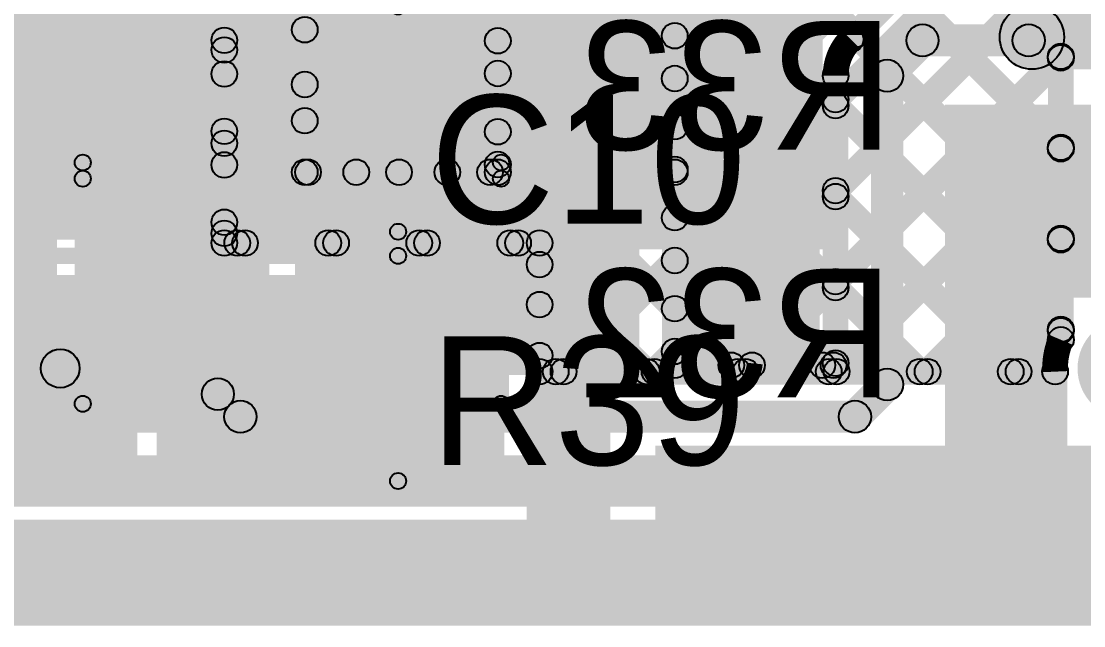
# Model space of a CAD drawing. Header units: millimetres. Extents: x 3.07 to 5.81, y 1.29 to 3.84.
# Drawn here: x 3.8349 to 4.1651, y 1.294 to 1.4819 of the extents above; entities that cross this region are included whole.
import ezdxf

# ---------------------------------------------------------------- set-up
doc = ezdxf.new("R2010")
doc.units = ezdxf.units.MM
doc.header["$MEASUREMENT"] = 0
for name, color, linetype in [('BottomLayer', 5, 'Continuous'), ('BottomOverlay', 54, 'Continuous'), ('BottomPaste', 16, 'Continuous'), ('BottomSolder', 6, 'Continuous'), ('TopLayer', 1, 'Continuous'), ('TopOverlay', 2, 'Continuous'), ('TopPaste', 8, 'Continuous'), ('TopSolder', 216, 'Continuous'), ('ViaHoleLayer', 16, 'Continuous')]:
    doc.layers.add(name, color=color, linetype=linetype)

# ---------------------------------------------------------------- blocks, each defined once
blk = doc.blocks.new('RES0805_34')
at = {"layer": 'TopLayer'}
for points in [[(-0.06, 0.025), (-0.02, 0.025), (-0.02, -0.025), (-0.06, -0.025)], [(0.02, 0.025), (0.06, 0.025), (0.06, -0.025), (0.02, -0.025)]]:
    blk.add_hatch(color=1, dxfattribs=at).paths.add_polyline_path(points)
at = {"layer": 'TopOverlay'}
h = blk.add_hatch(color=2, dxfattribs=at)
edge = h.paths.add_edge_path()
edge.add_arc((-0.065, 0.035), 0.0025, 0, 360)
h = blk.add_hatch(color=2, dxfattribs=at)
edge = h.paths.add_edge_path()
edge.add_arc((-0.065, 0.035), 0.0025, 0, 360)
for points in [[(-0.065, 0.0325), (-0.065, 0.0375), (0.065, 0.0375), (0.065, 0.0325)], [(-0.0625, -0.035), (-0.0675, -0.035), (-0.0675, 0.035), (-0.0625, 0.035)], [(0.0675, -0.035), (0.0625, -0.035), (0.0625, 0.035), (0.0675, 0.035)], [(-0.065, -0.0375), (-0.065, -0.0325), (0.065, -0.0325), (0.065, -0.0375)]]:
    blk.add_hatch(color=2, dxfattribs=at).paths.add_polyline_path(points)
h = blk.add_hatch(color=2, dxfattribs=at)
edge = h.paths.add_edge_path()
edge.add_arc((0.065, 0.035), 0.0025, 0, 360)
h = blk.add_hatch(color=2, dxfattribs=at)
edge = h.paths.add_edge_path()
edge.add_arc((0.065, 0.035), 0.0025, 0, 360)
h = blk.add_hatch(color=2, dxfattribs=at)
edge = h.paths.add_edge_path()
edge.add_arc((-0.065, -0.035), 0.0025, 0, 360)
h = blk.add_hatch(color=2, dxfattribs=at)
edge = h.paths.add_edge_path()
edge.add_arc((-0.065, -0.035), 0.0025, 0, 360)
h = blk.add_hatch(color=2, dxfattribs=at)
edge = h.paths.add_edge_path()
edge.add_arc((0.065, -0.035), 0.0025, 0, 360)
h = blk.add_hatch(color=2, dxfattribs=at)
edge = h.paths.add_edge_path()
edge.add_arc((0.065, -0.035), 0.0025, 0, 360)
at = {"layer": 'TopPaste'}
for points in [[(-0.06, 0.025), (-0.02, 0.025), (-0.02, -0.025), (-0.06, -0.025)], [(0.02, 0.025), (0.06, 0.025), (0.06, -0.025), (0.02, -0.025)]]:
    blk.add_hatch(color=8, dxfattribs=at).paths.add_polyline_path(points)
at = {"layer": 'TopSolder'}
for points in [[(-0.064, 0.029), (-0.016, 0.029), (-0.016, -0.029), (-0.064, -0.029)], [(0.016, 0.029), (0.064, 0.029), (0.064, -0.029), (0.016, -0.029)]]:
    blk.add_hatch(color=216, dxfattribs=at).paths.add_polyline_path(points)
at = {"layer": 'TopOverlay'}
for centre in [(-0.065, 0.035), (-0.065, 0.035), (0.065, 0.035), (0.065, 0.035), (-0.065, -0.035), (-0.065, -0.035), (0.065, -0.035), (0.065, -0.035)]:
    blk.add_circle(centre, 0.0025, dxfattribs=at)
blk = doc.blocks.new('RES0805_B_35')
at = {"layer": 'BottomLayer'}
for points in [[(-0.06, 0.025), (-0.02, 0.025), (-0.02, -0.025), (-0.06, -0.025)], [(0.02, 0.025), (0.06, 0.025), (0.06, -0.025), (0.02, -0.025)]]:
    blk.add_hatch(color=5, dxfattribs=at).paths.add_polyline_path(points)
at = {"layer": 'BottomOverlay'}
h = blk.add_hatch(color=54, dxfattribs=at)
edge = h.paths.add_edge_path()
edge.add_arc((-0.065, 0.035), 0.0025, 0, 360)
h = blk.add_hatch(color=54, dxfattribs=at)
edge = h.paths.add_edge_path()
edge.add_arc((-0.065, 0.035), 0.0025, 0, 360)
for points in [[(-0.065, 0.0325), (-0.065, 0.0375), (0.065, 0.0375), (0.065, 0.0325)], [(-0.0625, -0.035), (-0.0675, -0.035), (-0.0675, 0.035), (-0.0625, 0.035)], [(0.0675, -0.035), (0.0625, -0.035), (0.0625, 0.035), (0.0675, 0.035)], [(-0.065, -0.0375), (-0.065, -0.0325), (0.065, -0.0325), (0.065, -0.0375)]]:
    blk.add_hatch(color=54, dxfattribs=at).paths.add_polyline_path(points)
h = blk.add_hatch(color=54, dxfattribs=at)
edge = h.paths.add_edge_path()
edge.add_arc((0.065, 0.035), 0.0025, 0, 360)
h = blk.add_hatch(color=54, dxfattribs=at)
edge = h.paths.add_edge_path()
edge.add_arc((0.065, 0.035), 0.0025, 0, 360)
h = blk.add_hatch(color=54, dxfattribs=at)
edge = h.paths.add_edge_path()
edge.add_arc((-0.065, -0.035), 0.0025, 0, 360)
h = blk.add_hatch(color=54, dxfattribs=at)
edge = h.paths.add_edge_path()
edge.add_arc((-0.065, -0.035), 0.0025, 0, 360)
h = blk.add_hatch(color=54, dxfattribs=at)
edge = h.paths.add_edge_path()
edge.add_arc((0.065, -0.035), 0.0025, 0, 360)
h = blk.add_hatch(color=54, dxfattribs=at)
edge = h.paths.add_edge_path()
edge.add_arc((0.065, -0.035), 0.0025, 0, 360)
at = {"layer": 'BottomPaste'}
for points in [[(-0.06, 0.025), (-0.02, 0.025), (-0.02, -0.025), (-0.06, -0.025)], [(0.02, 0.025), (0.06, 0.025), (0.06, -0.025), (0.02, -0.025)]]:
    blk.add_hatch(color=16, dxfattribs=at).paths.add_polyline_path(points)
at = {"layer": 'BottomSolder'}
for points in [[(-0.064, 0.029), (-0.016, 0.029), (-0.016, -0.029), (-0.064, -0.029)], [(0.016, 0.029), (0.064, 0.029), (0.064, -0.029), (0.016, -0.029)]]:
    blk.add_hatch(color=6, dxfattribs=at).paths.add_polyline_path(points)
at = {"layer": 'BottomOverlay'}
for centre in [(-0.065, 0.035), (-0.065, 0.035), (0.065, 0.035), (0.065, 0.035), (-0.065, -0.035), (-0.065, -0.035), (0.065, -0.035), (0.065, -0.035)]:
    blk.add_circle(centre, 0.0025, dxfattribs=at)
blk = doc.blocks.new('RES0805_B_36')
at = {"layer": 'BottomLayer'}
for points in [[(-0.06, 0.025), (-0.02, 0.025), (-0.02, -0.025), (-0.06, -0.025)], [(0.02, 0.025), (0.06, 0.025), (0.06, -0.025), (0.02, -0.025)]]:
    blk.add_hatch(color=5, dxfattribs=at).paths.add_polyline_path(points)
at = {"layer": 'BottomOverlay'}
h = blk.add_hatch(color=54, dxfattribs=at)
edge = h.paths.add_edge_path()
edge.add_arc((-0.065, 0.035), 0.0025, 0, 360)
h = blk.add_hatch(color=54, dxfattribs=at)
edge = h.paths.add_edge_path()
edge.add_arc((-0.065, 0.035), 0.0025, 0, 360)
for points in [[(-0.065, 0.0325), (-0.065, 0.0375), (0.065, 0.0375), (0.065, 0.0325)], [(-0.0625, -0.035), (-0.0675, -0.035), (-0.0675, 0.035), (-0.0625, 0.035)], [(0.0675, -0.035), (0.0625, -0.035), (0.0625, 0.035), (0.0675, 0.035)], [(-0.065, -0.0375), (-0.065, -0.0325), (0.065, -0.0325), (0.065, -0.0375)]]:
    blk.add_hatch(color=54, dxfattribs=at).paths.add_polyline_path(points)
h = blk.add_hatch(color=54, dxfattribs=at)
edge = h.paths.add_edge_path()
edge.add_arc((0.065, 0.035), 0.0025, 0, 360)
h = blk.add_hatch(color=54, dxfattribs=at)
edge = h.paths.add_edge_path()
edge.add_arc((0.065, 0.035), 0.0025, 0, 360)
h = blk.add_hatch(color=54, dxfattribs=at)
edge = h.paths.add_edge_path()
edge.add_arc((-0.065, -0.035), 0.0025, 0, 360)
h = blk.add_hatch(color=54, dxfattribs=at)
edge = h.paths.add_edge_path()
edge.add_arc((-0.065, -0.035), 0.0025, 0, 360)
h = blk.add_hatch(color=54, dxfattribs=at)
edge = h.paths.add_edge_path()
edge.add_arc((0.065, -0.035), 0.0025, 0, 360)
h = blk.add_hatch(color=54, dxfattribs=at)
edge = h.paths.add_edge_path()
edge.add_arc((0.065, -0.035), 0.0025, 0, 360)
at = {"layer": 'BottomPaste'}
for points in [[(-0.06, 0.025), (-0.02, 0.025), (-0.02, -0.025), (-0.06, -0.025)], [(0.02, 0.025), (0.06, 0.025), (0.06, -0.025), (0.02, -0.025)]]:
    blk.add_hatch(color=16, dxfattribs=at).paths.add_polyline_path(points)
at = {"layer": 'BottomSolder'}
for points in [[(-0.064, 0.029), (-0.016, 0.029), (-0.016, -0.029), (-0.064, -0.029)], [(0.016, 0.029), (0.064, 0.029), (0.064, -0.029), (0.016, -0.029)]]:
    blk.add_hatch(color=6, dxfattribs=at).paths.add_polyline_path(points)
at = {"layer": 'BottomOverlay'}
for centre in [(-0.065, 0.035), (-0.065, 0.035), (0.065, 0.035), (0.065, 0.035), (-0.065, -0.035), (-0.065, -0.035), (0.065, -0.035), (0.065, -0.035)]:
    blk.add_circle(centre, 0.0025, dxfattribs=at)
blk = doc.blocks.new('C__0805_97')
at = {"layer": 'TopLayer'}
for points in [[(-0.06, 0.03), (-0.02, 0.03), (-0.02, -0.03), (-0.06, -0.03)], [(0.02, 0.03), (0.06, 0.03), (0.06, -0.03), (0.02, -0.03)]]:
    blk.add_hatch(color=1, dxfattribs=at).paths.add_polyline_path(points)
at = {"layer": 'TopOverlay'}
h = blk.add_hatch(color=2, dxfattribs=at)
edge = h.paths.add_edge_path()
edge.add_arc((-0.065, 0.035), 0.0025, 0, 360)
h = blk.add_hatch(color=2, dxfattribs=at)
edge = h.paths.add_edge_path()
edge.add_arc((-0.065, 0.035), 0.0025, 0, 360)
for points in [[(-0.065, 0.0325), (-0.065, 0.0375), (0.065, 0.0375), (0.065, 0.0325)], [(-0.0625, -0.035), (-0.0675, -0.035), (-0.0675, 0.035), (-0.0625, 0.035)], [(0.0675, -0.035), (0.0625, -0.035), (0.0625, 0.035), (0.0675, 0.035)], [(-0.065, -0.0375), (-0.065, -0.0325), (0.065, -0.0325), (0.065, -0.0375)]]:
    blk.add_hatch(color=2, dxfattribs=at).paths.add_polyline_path(points)
h = blk.add_hatch(color=2, dxfattribs=at)
edge = h.paths.add_edge_path()
edge.add_arc((0.065, 0.035), 0.0025, 0, 360)
h = blk.add_hatch(color=2, dxfattribs=at)
edge = h.paths.add_edge_path()
edge.add_arc((0.065, 0.035), 0.0025, 0, 360)
h = blk.add_hatch(color=2, dxfattribs=at)
edge = h.paths.add_edge_path()
edge.add_arc((-0.065, -0.035), 0.0025, 0, 360)
h = blk.add_hatch(color=2, dxfattribs=at)
edge = h.paths.add_edge_path()
edge.add_arc((-0.065, -0.035), 0.0025, 0, 360)
h = blk.add_hatch(color=2, dxfattribs=at)
edge = h.paths.add_edge_path()
edge.add_arc((0.065, -0.035), 0.0025, 0, 360)
h = blk.add_hatch(color=2, dxfattribs=at)
edge = h.paths.add_edge_path()
edge.add_arc((0.065, -0.035), 0.0025, 0, 360)
at = {"layer": 'TopPaste'}
for points in [[(-0.06, 0.03), (-0.02, 0.03), (-0.02, -0.03), (-0.06, -0.03)], [(0.02, 0.03), (0.06, 0.03), (0.06, -0.03), (0.02, -0.03)]]:
    blk.add_hatch(color=8, dxfattribs=at).paths.add_polyline_path(points)
at = {"layer": 'TopSolder'}
for points in [[(-0.064, 0.034), (-0.016, 0.034), (-0.016, -0.034), (-0.064, -0.034)], [(0.016, 0.034), (0.064, 0.034), (0.064, -0.034), (0.016, -0.034)]]:
    blk.add_hatch(color=216, dxfattribs=at).paths.add_polyline_path(points)
at = {"layer": 'TopOverlay'}
for centre in [(-0.065, 0.035), (-0.065, 0.035), (0.065, 0.035), (0.065, 0.035), (-0.065, -0.035), (-0.065, -0.035), (0.065, -0.035), (0.065, -0.035)]:
    blk.add_circle(centre, 0.0025, dxfattribs=at)

msp = doc.modelspace()

# ---------------------------------------------------------------- hatches: boundary and pattern name
at = {"layer": 'BottomLayer'}
for points in [[(3.994, 1.372), (4.027, 1.372), (4.027, 1.795), (3.994, 1.795)], [(4.04083, 1.43302), (4.03517, 1.43867), (4.33033, 1.73383), (4.33598, 1.72817)], [(4.04083, 1.4613), (4.03517, 1.46696), (4.30204, 1.73383), (4.3077, 1.72817)], [(4.036, 1.371), (4.083, 1.371), (4.083, 1.735), (4.036, 1.735)], [(3.919, 1.437), (3.986, 1.437), (3.986, 1.733), (3.919, 1.733)], [(3.987, 1.435), (3.979, 1.435), (3.979, 1.731), (3.987, 1.731)], [(4.042, 1.435), (4.034, 1.435), (4.034, 1.731), (4.042, 1.731)], [(3.92017, 1.53304), (3.92583, 1.53869), (3.98583, 1.47869), (3.98017, 1.47304)], [(4.03517, 1.53117), (4.04083, 1.53683), (4.09702, 1.48064), (4.09136, 1.47499)], [(3.784, 1.331), (3.846, 1.331), (3.846, 1.535), (3.784, 1.535)], [(3.92583, 1.45944), (3.92017, 1.4651), (3.98017, 1.5251), (3.98583, 1.51944)], [(3.92017, 1.50475), (3.92583, 1.51041), (3.98583, 1.45041), (3.98017, 1.44475)], [(3.853, 1.354), (3.912, 1.354), (3.912, 1.507), (3.853, 1.507)], [(4.03517, 1.50289), (4.04083, 1.50855), (4.09083, 1.45855), (4.08517, 1.45289)], [(3.927, 1.435), (3.919, 1.435), (3.919, 1.503), (3.927, 1.503)], [(3.92685, 1.43217), (3.92119, 1.43783), (3.98017, 1.49681), (3.98583, 1.49115)], [(4.09553, 1.4735), (4.08987, 1.47916), (4.10084, 1.49013), (4.1065, 1.48447)], [(4.149, 1.467), (4.149, 1.487), (4.469, 1.487), (4.469, 1.467)], [(3.92017, 1.47647), (3.92583, 1.48213), (3.97013, 1.43783), (3.96447, 1.43217)], [(4.03517, 1.47461), (4.04083, 1.48026), (4.09083, 1.43026), (4.08517, 1.42461)], [(4.10754, 1.46146), (4.10046, 1.46854), (4.11146, 1.47954), (4.11854, 1.47246)], [(4.115, 1.471), (4.115, 1.481), (4.148, 1.481), (4.148, 1.471)], [(3.95513, 1.43217), (3.94947, 1.43783), (3.98017, 1.46853), (3.98583, 1.46287)], [(4.092, 1.37563), (4.084, 1.37563), (4.084, 1.465), (4.092, 1.465)], [(4.109, 1.369), (4.099, 1.369), (4.099, 1.465), (4.109, 1.465)], [(4.04083, 1.40473), (4.03517, 1.41039), (4.08517, 1.46039), (4.09083, 1.45473)], [(3.92017, 1.44818), (3.92583, 1.45384), (3.94184, 1.43783), (3.93618, 1.43217)], [(4.122, 1.346), (4.16, 1.346), (4.16, 1.456), (4.122, 1.456)], [(4.122, 1.396), (5.263, 1.396), (5.263, 1.456), (4.122, 1.456)], [(4.03517, 1.44632), (4.04083, 1.45198), (4.09083, 1.40198), (4.08517, 1.39632)], [(3.98341, 1.43217), (3.97776, 1.43783), (3.98017, 1.44024), (3.98583, 1.43459)], [(3.923, 1.431), (3.923, 1.439), (3.983, 1.439), (3.983, 1.431)], [(4.042, 1.375), (4.034, 1.375), (4.034, 1.435), (4.042, 1.435)], [(4.042, 1.375), (4.034, 1.375), (4.034, 1.435), (4.042, 1.435)], [(4.04083, 1.37645), (4.03517, 1.38211), (4.08517, 1.43211), (4.09083, 1.42645)], [(3.92, 1.372), (4.027, 1.372), (4.027, 1.424), (3.92, 1.424)], [(4.03517, 1.41804), (4.04083, 1.42369), (4.08669, 1.37783), (4.08104, 1.37217)], [(4.06484, 1.37217), (4.05918, 1.37783), (4.08517, 1.40382), (4.09083, 1.39816)], [(4.03517, 1.38975), (4.04083, 1.39541), (4.05841, 1.37783), (4.05275, 1.37217)], [(4.038, 1.371), (4.038, 1.379), (4.08737, 1.379), (4.08737, 1.371)], [(4.09754, 1.35546), (4.09046, 1.36254), (4.10046, 1.37254), (4.10754, 1.36546)], [(3.89246, 1.36246), (3.89954, 1.36954), (3.90654, 1.36254), (3.89946, 1.35546)], [(3.903, 1.354), (3.903, 1.364), (4.094, 1.364), (4.094, 1.354)], [(3.84, 1.331), (4.16, 1.331), (4.16, 1.347), (3.84, 1.347)], [(3.645, 1.314), (3.645, 1.324), (4.181, 1.324), (4.181, 1.314)], [(3.607, 1.294), (4.233, 1.294), (4.233, 1.307), (3.607, 1.307)]]:
    msp.add_hatch(color=5, dxfattribs=at).paths.add_polyline_path(points)
h = msp.add_hatch(color=5, dxfattribs=at)
edge = h.paths.add_edge_path()
edge.add_arc((4.149, 1.477), 0.01, 0, 360)
h = msp.add_hatch(color=5, dxfattribs=at)
edge = h.paths.add_edge_path()
edge.add_arc((3.923, 1.4793), 0.004, 0, 360)
h = msp.add_hatch(color=5, dxfattribs=at)
edge = h.paths.add_edge_path()
edge.add_arc((4.048, 1.474), 0.01181, 0, 360)
h = msp.add_hatch(color=5, dxfattribs=at)
edge = h.paths.add_edge_path()
edge.add_arc((3.983, 1.47587), 0.004, 0, 360)
h = msp.add_hatch(color=5, dxfattribs=at)
edge = h.paths.add_edge_path()
edge.add_arc((4.038, 1.47743), 0.004, 0, 360)
h = msp.add_hatch(color=5, dxfattribs=at)
edge = h.paths.add_edge_path()
edge.add_arc((4.09269, 1.47631), 0.004, 0, 360)
h = msp.add_hatch(color=5, dxfattribs=at)
edge = h.paths.add_edge_path()
edge.add_arc((4.0927, 1.47633), 0.004, 0, 360)
h = msp.add_hatch(color=5, dxfattribs=at)
edge = h.paths.add_edge_path()
edge.add_arc((4.0927, 1.47633), 0.004, 0, 360)
h = msp.add_hatch(color=5, dxfattribs=at)
edge = h.paths.add_edge_path()
edge.add_arc((4.09419, 1.47782), 0.004, 0, 360)
h = msp.add_hatch(color=5, dxfattribs=at)
edge = h.paths.add_edge_path()
edge.add_arc((4.115, 1.476), 0.005, 0, 360)
h = msp.add_hatch(color=5, dxfattribs=at)
edge = h.paths.add_edge_path()
edge.add_arc((4.115, 1.476), 0.005, 0, 360)
h = msp.add_hatch(color=5, dxfattribs=at)
edge = h.paths.add_edge_path()
edge.add_arc((4.148, 1.476), 0.005, 0, 360)
h = msp.add_hatch(color=5, dxfattribs=at)
edge = h.paths.add_edge_path()
edge.add_arc((3.983, 1.4657), 0.004, 0, 360)
h = msp.add_hatch(color=5, dxfattribs=at)
edge = h.paths.add_edge_path()
edge.add_arc((4.104, 1.465), 0.005, 0, 360)
h = msp.add_hatch(color=5, dxfattribs=at)
edge = h.paths.add_edge_path()
edge.add_arc((4.104, 1.465), 0.005, 0, 360)
h = msp.add_hatch(color=5, dxfattribs=at)
edge = h.paths.add_edge_path()
edge.add_arc((3.923, 1.46227), 0.004, 0, 360)
h = msp.add_hatch(color=5, dxfattribs=at)
edge = h.paths.add_edge_path()
edge.add_arc((4.038, 1.46413), 0.004, 0, 360)
h = msp.add_hatch(color=5, dxfattribs=at)
edge = h.paths.add_edge_path()
edge.add_arc((4.088, 1.465), 0.004, 0, 360)
h = msp.add_hatch(color=5, dxfattribs=at)
edge = h.paths.add_edge_path()
edge.add_arc((4.088, 1.465), 0.004, 0, 360)
h = msp.add_hatch(color=5, dxfattribs=at)
edge = h.paths.add_edge_path()
edge.add_arc((4.088, 1.465), 0.004, 0, 360)
h = msp.add_hatch(color=5, dxfattribs=at)
edge = h.paths.add_edge_path()
edge.add_arc((4.088, 1.45756), 0.004, 0, 360)
h = msp.add_hatch(color=5, dxfattribs=at)
edge = h.paths.add_edge_path()
edge.add_arc((4.088, 1.45572), 0.004, 0, 360)
h = msp.add_hatch(color=5, dxfattribs=at)
edge = h.paths.add_edge_path()
edge.add_arc((3.923, 1.45101), 0.004, 0, 360)
h = msp.add_hatch(color=5, dxfattribs=at)
edge = h.paths.add_edge_path()
edge.add_arc((4.038, 1.44915), 0.004, 0, 360)
h = msp.add_hatch(color=5, dxfattribs=at)
edge = h.paths.add_edge_path()
edge.add_arc((3.983, 1.44758), 0.004, 0, 360)
h = msp.add_hatch(color=5, dxfattribs=at)
edge = h.paths.add_edge_path()
edge.add_arc((3.983, 1.43741), 0.004, 0, 360)
h = msp.add_hatch(color=5, dxfattribs=at)
edge = h.paths.add_edge_path()
edge.add_arc((4.038, 1.43585), 0.004, 0, 360)
h = msp.add_hatch(color=5, dxfattribs=at)
edge = h.paths.add_edge_path()
edge.add_arc((3.923, 1.435), 0.004, 0, 360)
h = msp.add_hatch(color=5, dxfattribs=at)
edge = h.paths.add_edge_path()
edge.add_arc((3.923, 1.435), 0.004, 0, 360)
h = msp.add_hatch(color=5, dxfattribs=at)
edge = h.paths.add_edge_path()
edge.add_arc((3.92402, 1.435), 0.004, 0, 360)
h = msp.add_hatch(color=5, dxfattribs=at)
edge = h.paths.add_edge_path()
edge.add_arc((3.93901, 1.435), 0.004, 0, 360)
h = msp.add_hatch(color=5, dxfattribs=at)
edge = h.paths.add_edge_path()
edge.add_arc((3.9523, 1.435), 0.004, 0, 360)
h = msp.add_hatch(color=5, dxfattribs=at)
edge = h.paths.add_edge_path()
edge.add_arc((3.9673, 1.435), 0.004, 0, 360)
h = msp.add_hatch(color=5, dxfattribs=at)
edge = h.paths.add_edge_path()
edge.add_arc((3.98059, 1.435), 0.004, 0, 360)
h = msp.add_hatch(color=5, dxfattribs=at)
edge = h.paths.add_edge_path()
edge.add_arc((3.983, 1.435), 0.004, 0, 360)
h = msp.add_hatch(color=5, dxfattribs=at)
edge = h.paths.add_edge_path()
edge.add_arc((3.983, 1.435), 0.004, 0, 360)
h = msp.add_hatch(color=5, dxfattribs=at)
edge = h.paths.add_edge_path()
edge.add_arc((4.038, 1.435), 0.004, 0, 360)
h = msp.add_hatch(color=5, dxfattribs=at)
edge = h.paths.add_edge_path()
edge.add_arc((4.038, 1.435), 0.004, 0, 360)
h = msp.add_hatch(color=5, dxfattribs=at)
edge = h.paths.add_edge_path()
edge.add_arc((4.038, 1.435), 0.004, 0, 360)
h = msp.add_hatch(color=5, dxfattribs=at)
edge = h.paths.add_edge_path()
edge.add_arc((4.088, 1.42928), 0.004, 0, 360)
h = msp.add_hatch(color=5, dxfattribs=at)
edge = h.paths.add_edge_path()
edge.add_arc((4.088, 1.42743), 0.004, 0, 360)
h = msp.add_hatch(color=5, dxfattribs=at)
edge = h.paths.add_edge_path()
edge.add_arc((4.038, 1.42087), 0.004, 0, 360)
h = msp.add_hatch(color=5, dxfattribs=at)
edge = h.paths.add_edge_path()
edge.add_arc((4.038, 1.40756), 0.004, 0, 360)
h = msp.add_hatch(color=5, dxfattribs=at)
edge = h.paths.add_edge_path()
edge.add_arc((4.088, 1.40099), 0.004, 0, 360)
h = msp.add_hatch(color=5, dxfattribs=at)
edge = h.paths.add_edge_path()
edge.add_arc((4.088, 1.39915), 0.004, 0, 360)
h = msp.add_hatch(color=5, dxfattribs=at)
edge = h.paths.add_edge_path()
edge.add_arc((4.038, 1.39258), 0.004, 0, 360)
h = msp.add_hatch(color=5, dxfattribs=at)
edge = h.paths.add_edge_path()
edge.add_arc((4.038, 1.37928), 0.004, 0, 360)
h = msp.add_hatch(color=5, dxfattribs=at)
edge = h.paths.add_edge_path()
edge.add_arc((4.038, 1.375), 0.004, 0, 360)
h = msp.add_hatch(color=5, dxfattribs=at)
edge = h.paths.add_edge_path()
edge.add_arc((4.038, 1.375), 0.004, 0, 360)
h = msp.add_hatch(color=5, dxfattribs=at)
edge = h.paths.add_edge_path()
edge.add_arc((4.038, 1.375), 0.004, 0, 360)
h = msp.add_hatch(color=5, dxfattribs=at)
edge = h.paths.add_edge_path()
edge.add_arc((4.05558, 1.375), 0.004, 0, 360)
h = msp.add_hatch(color=5, dxfattribs=at)
edge = h.paths.add_edge_path()
edge.add_arc((4.06201, 1.375), 0.004, 0, 360)
h = msp.add_hatch(color=5, dxfattribs=at)
edge = h.paths.add_edge_path()
edge.add_arc((4.08387, 1.375), 0.004, 0, 360)
h = msp.add_hatch(color=5, dxfattribs=at)
edge = h.paths.add_edge_path()
edge.add_arc((4.08737, 1.375), 0.004, 0, 360)
h = msp.add_hatch(color=5, dxfattribs=at)
edge = h.paths.add_edge_path()
edge.add_arc((4.088, 1.37563), 0.004, 0, 360)
h = msp.add_hatch(color=5, dxfattribs=at)
edge = h.paths.add_edge_path()
edge.add_arc((4.104, 1.369), 0.005, 0, 360)
h = msp.add_hatch(color=5, dxfattribs=at)
edge = h.paths.add_edge_path()
edge.add_arc((4.104, 1.369), 0.005, 0, 360)
h = msp.add_hatch(color=5, dxfattribs=at)
edge = h.paths.add_edge_path()
edge.add_arc((3.896, 1.366), 0.005, 0, 360)
h = msp.add_hatch(color=5, dxfattribs=at)
edge = h.paths.add_edge_path()
edge.add_arc((3.903, 1.359), 0.005, 0, 360)
h = msp.add_hatch(color=5, dxfattribs=at)
edge = h.paths.add_edge_path()
edge.add_arc((3.903, 1.359), 0.005, 0, 360)
h = msp.add_hatch(color=5, dxfattribs=at)
edge = h.paths.add_edge_path()
edge.add_arc((4.094, 1.359), 0.005, 0, 360)
h = msp.add_hatch(color=5, dxfattribs=at)
edge = h.paths.add_edge_path()
edge.add_arc((4.094, 1.359), 0.005, 0, 360)
at = {"layer": 'BottomSolder'}
h = msp.add_hatch(color=6, dxfattribs=at)
edge = h.paths.add_edge_path()
edge.add_arc((4.048, 1.474), 0.01581, 0, 360)
h = msp.add_hatch(color=6, dxfattribs=at)
edge = h.paths.add_edge_path()
edge.add_arc((4.179, 1.374), 0.01581, 0, 360)
at = {"layer": 'TopLayer'}
for points in [[(4.162, 1.38291), (4.154, 1.38291), (4.154, 1.831), (4.162, 1.831)], [(3.894, 1.411), (4.084, 1.411), (4.084, 1.796), (3.894, 1.796)], [(3.89517, 1.72774), (3.90083, 1.7334), (4.16083, 1.4734), (4.15517, 1.46774)], [(3.90083, 1.46272), (3.89517, 1.46838), (4.15517, 1.72838), (4.16083, 1.72272)], [(3.89517, 1.69946), (3.90083, 1.70512), (4.16083, 1.44512), (4.15517, 1.43946)], [(3.90083, 1.43444), (3.89517, 1.4401), (4.15517, 1.7001), (4.16083, 1.69444)], [(3.89517, 1.67117), (3.90083, 1.67683), (4.16083, 1.41683), (4.15517, 1.41117)], [(3.90485, 1.41017), (3.89919, 1.41583), (4.15517, 1.67181), (4.16083, 1.66615)], [(3.89517, 1.64289), (3.90083, 1.64855), (4.16083, 1.38855), (4.15517, 1.38289)], [(3.93313, 1.41017), (3.92747, 1.41583), (4.15517, 1.64353), (4.16083, 1.63787)], [(3.89517, 1.61461), (3.90083, 1.62026), (4.14526, 1.37583), (4.13961, 1.37017)], [(3.96141, 1.41017), (3.95576, 1.41583), (4.15517, 1.61524), (4.16083, 1.60959)], [(3.89517, 1.58632), (3.90083, 1.59198), (4.11698, 1.37583), (4.11132, 1.37017)], [(3.9897, 1.41017), (3.98404, 1.41583), (4.15517, 1.58696), (4.16083, 1.5813)], [(3.89517, 1.55804), (3.90083, 1.56369), (4.08869, 1.37583), (4.08304, 1.37017)], [(3.99883, 1.39102), (3.99317, 1.39667), (4.15517, 1.55867), (4.16083, 1.55302)], [(3.89517, 1.52975), (3.90083, 1.53541), (4.06041, 1.37583), (4.05475, 1.37017)], [(4.00627, 1.37017), (4.00061, 1.37583), (4.15517, 1.53039), (4.16083, 1.52473)], [(3.89517, 1.50147), (3.90083, 1.50713), (3.99213, 1.41583), (3.98647, 1.41017)], [(3.902, 1.473), (3.894, 1.473), (3.894, 1.5), (3.902, 1.5)], [(3.902, 1.473), (3.894, 1.473), (3.894, 1.5), (3.902, 1.5)], [(4.03455, 1.37017), (4.02889, 1.37583), (4.15517, 1.50211), (4.16083, 1.49645)], [(3.792, 1.427), (3.887, 1.427), (3.887, 1.489), (3.792, 1.489)], [(3.89517, 1.47318), (3.90083, 1.47884), (3.96384, 1.41583), (3.95818, 1.41017)], [(3.902, 1.444), (3.894, 1.444), (3.894, 1.473), (3.902, 1.473)], [(4.06284, 1.37017), (4.05718, 1.37583), (4.15517, 1.47382), (4.16083, 1.46816)], [(3.89517, 1.4449), (3.90083, 1.45056), (3.93556, 1.41583), (3.9299, 1.41017)], [(3.902, 1.416), (3.894, 1.416), (3.894, 1.444), (3.902, 1.444)], [(3.902, 1.416), (3.894, 1.416), (3.894, 1.444), (3.902, 1.444)], [(4.09112, 1.37017), (4.08546, 1.37583), (4.15517, 1.44554), (4.16083, 1.43988)], [(3.964, 1.411), (4.018, 1.411), (4.018, 1.439), (3.964, 1.439)], [(3.877, 1.335), (3.887, 1.335), (3.887, 1.433), (3.877, 1.433)], [(4.018, 1.311), (4.018, 1.424), (3.992, 1.424), (3.992, 1.311)], [(3.89517, 1.41662), (3.90083, 1.42227), (3.90727, 1.41583), (3.90162, 1.41017)], [(3.898, 1.409), (3.898, 1.417), (3.996, 1.417), (3.996, 1.409)], [(4.1194, 1.37017), (4.11375, 1.37583), (4.15517, 1.41725), (4.16083, 1.4116)], [(4, 1.373), (3.992, 1.373), (3.992, 1.413), (4, 1.413)], [(3.99317, 1.40347), (3.99883, 1.40913), (4.03213, 1.37583), (4.02647, 1.37017)], [(3.884, 1.335), (3.985, 1.335), (3.985, 1.402), (3.884, 1.402)], [(4.14769, 1.37017), (4.14203, 1.37583), (4.15517, 1.38897), (4.16083, 1.38331)], [(3.99317, 1.37518), (3.99883, 1.38084), (4.00384, 1.37583), (3.99818, 1.37017)], [(3.823, 1.368), (3.823, 1.38), (3.847, 1.38), (3.847, 1.368)], [(3.996, 1.369), (3.996, 1.377), (4.15621, 1.377), (4.15621, 1.369)], [(4.032, 1.297), (5.334, 1.297), (5.334, 1.35), (4.032, 1.35)], [(3.478, 1.296), (5.277, 1.296), (5.277, 1.327), (3.478, 1.327)]]:
    msp.add_hatch(color=1, dxfattribs=at).paths.add_polyline_path(points)
h = msp.add_hatch(color=1, dxfattribs=at)
edge = h.paths.add_edge_path()
edge.add_arc((4.048, 1.474), 0.01181, 0, 360)
h = msp.add_hatch(color=1, dxfattribs=at)
edge = h.paths.add_edge_path()
edge.add_arc((3.898, 1.47601), 0.004, 0, 360)
h = msp.add_hatch(color=1, dxfattribs=at)
edge = h.paths.add_edge_path()
edge.add_arc((3.898, 1.473), 0.004, 0, 360)
h = msp.add_hatch(color=1, dxfattribs=at)
edge = h.paths.add_edge_path()
edge.add_arc((3.898, 1.473), 0.004, 0, 360)
h = msp.add_hatch(color=1, dxfattribs=at)
edge = h.paths.add_edge_path()
edge.add_arc((3.898, 1.473), 0.004, 0, 360)
h = msp.add_hatch(color=1, dxfattribs=at)
edge = h.paths.add_edge_path()
edge.add_arc((4.158, 1.47099), 0.004, 0, 360)
h = msp.add_hatch(color=1, dxfattribs=at)
edge = h.paths.add_edge_path()
edge.add_arc((4.158, 1.47057), 0.004, 0, 360)
h = msp.add_hatch(color=1, dxfattribs=at)
edge = h.paths.add_edge_path()
edge.add_arc((3.898, 1.46555), 0.004, 0, 360)
h = msp.add_hatch(color=1, dxfattribs=at)
edge = h.paths.add_edge_path()
edge.add_arc((3.898, 1.44773), 0.004, 0, 360)
h = msp.add_hatch(color=1, dxfattribs=at)
edge = h.paths.add_edge_path()
edge.add_arc((3.898, 1.444), 0.004, 0, 360)
h = msp.add_hatch(color=1, dxfattribs=at)
edge = h.paths.add_edge_path()
edge.add_arc((3.898, 1.444), 0.004, 0, 360)
h = msp.add_hatch(color=1, dxfattribs=at)
edge = h.paths.add_edge_path()
edge.add_arc((3.898, 1.444), 0.004, 0, 360)
h = msp.add_hatch(color=1, dxfattribs=at)
edge = h.paths.add_edge_path()
edge.add_arc((4.158, 1.44271), 0.004, 0, 360)
h = msp.add_hatch(color=1, dxfattribs=at)
edge = h.paths.add_edge_path()
edge.add_arc((4.158, 1.44229), 0.004, 0, 360)
h = msp.add_hatch(color=1, dxfattribs=at)
edge = h.paths.add_edge_path()
edge.add_arc((3.898, 1.43727), 0.004, 0, 360)
h = msp.add_hatch(color=1, dxfattribs=at)
edge = h.paths.add_edge_path()
edge.add_arc((3.898, 1.41944), 0.004, 0, 360)
h = msp.add_hatch(color=1, dxfattribs=at)
edge = h.paths.add_edge_path()
edge.add_arc((3.898, 1.416), 0.004, 0, 360)
h = msp.add_hatch(color=1, dxfattribs=at)
edge = h.paths.add_edge_path()
edge.add_arc((3.898, 1.416), 0.004, 0, 360)
h = msp.add_hatch(color=1, dxfattribs=at)
edge = h.paths.add_edge_path()
edge.add_arc((3.898, 1.413), 0.004, 0, 360)
h = msp.add_hatch(color=1, dxfattribs=at)
edge = h.paths.add_edge_path()
edge.add_arc((3.90202, 1.413), 0.004, 0, 360)
h = msp.add_hatch(color=1, dxfattribs=at)
edge = h.paths.add_edge_path()
edge.add_arc((3.90444, 1.413), 0.004, 0, 360)
h = msp.add_hatch(color=1, dxfattribs=at)
edge = h.paths.add_edge_path()
edge.add_arc((3.9303, 1.413), 0.004, 0, 360)
h = msp.add_hatch(color=1, dxfattribs=at)
edge = h.paths.add_edge_path()
edge.add_arc((3.93273, 1.413), 0.004, 0, 360)
h = msp.add_hatch(color=1, dxfattribs=at)
edge = h.paths.add_edge_path()
edge.add_arc((3.95859, 1.413), 0.004, 0, 360)
h = msp.add_hatch(color=1, dxfattribs=at)
edge = h.paths.add_edge_path()
edge.add_arc((3.96101, 1.413), 0.004, 0, 360)
h = msp.add_hatch(color=1, dxfattribs=at)
edge = h.paths.add_edge_path()
edge.add_arc((3.98687, 1.413), 0.004, 0, 360)
h = msp.add_hatch(color=1, dxfattribs=at)
edge = h.paths.add_edge_path()
edge.add_arc((3.9893, 1.413), 0.004, 0, 360)
h = msp.add_hatch(color=1, dxfattribs=at)
edge = h.paths.add_edge_path()
edge.add_arc((3.996, 1.413), 0.004, 0, 360)
h = msp.add_hatch(color=1, dxfattribs=at)
edge = h.paths.add_edge_path()
edge.add_arc((3.996, 1.413), 0.004, 0, 360)
h = msp.add_hatch(color=1, dxfattribs=at)
edge = h.paths.add_edge_path()
edge.add_arc((4.158, 1.41442), 0.004, 0, 360)
h = msp.add_hatch(color=1, dxfattribs=at)
edge = h.paths.add_edge_path()
edge.add_arc((4.158, 1.414), 0.004, 0, 360)
h = msp.add_hatch(color=1, dxfattribs=at)
edge = h.paths.add_edge_path()
edge.add_arc((3.996, 1.4063), 0.004, 0, 360)
h = msp.add_hatch(color=1, dxfattribs=at)
edge = h.paths.add_edge_path()
edge.add_arc((3.996, 1.39385), 0.004, 0, 360)
h = msp.add_hatch(color=1, dxfattribs=at)
edge = h.paths.add_edge_path()
edge.add_arc((4.158, 1.38614), 0.004, 0, 360)
h = msp.add_hatch(color=1, dxfattribs=at)
edge = h.paths.add_edge_path()
edge.add_arc((4.158, 1.38572), 0.004, 0, 360)
h = msp.add_hatch(color=1, dxfattribs=at)
edge = h.paths.add_edge_path()
edge.add_arc((4.158, 1.38291), 0.004, 0, 360)
h = msp.add_hatch(color=1, dxfattribs=at)
edge = h.paths.add_edge_path()
edge.add_arc((4.158, 1.38291), 0.004, 0, 360)
h = msp.add_hatch(color=1, dxfattribs=at)
edge = h.paths.add_edge_path()
edge.add_arc((3.996, 1.37801), 0.004, 0, 360)
h = msp.add_hatch(color=1, dxfattribs=at)
edge = h.paths.add_edge_path()
edge.add_arc((3.847, 1.374), 0.006, 0, 360)
h = msp.add_hatch(color=1, dxfattribs=at)
edge = h.paths.add_edge_path()
edge.add_arc((3.996, 1.373), 0.004, 0, 360)
h = msp.add_hatch(color=1, dxfattribs=at)
edge = h.paths.add_edge_path()
edge.add_arc((3.996, 1.373), 0.004, 0, 360)
h = msp.add_hatch(color=1, dxfattribs=at)
edge = h.paths.add_edge_path()
edge.add_arc((4.00101, 1.373), 0.004, 0, 360)
h = msp.add_hatch(color=1, dxfattribs=at)
edge = h.paths.add_edge_path()
edge.add_arc((4.00344, 1.373), 0.004, 0, 360)
h = msp.add_hatch(color=1, dxfattribs=at)
edge = h.paths.add_edge_path()
edge.add_arc((4.0293, 1.373), 0.004, 0, 360)
h = msp.add_hatch(color=1, dxfattribs=at)
edge = h.paths.add_edge_path()
edge.add_arc((4.03172, 1.373), 0.004, 0, 360)
h = msp.add_hatch(color=1, dxfattribs=at)
edge = h.paths.add_edge_path()
edge.add_arc((4.05758, 1.373), 0.004, 0, 360)
h = msp.add_hatch(color=1, dxfattribs=at)
edge = h.paths.add_edge_path()
edge.add_arc((4.06001, 1.373), 0.004, 0, 360)
h = msp.add_hatch(color=1, dxfattribs=at)
edge = h.paths.add_edge_path()
edge.add_arc((4.08587, 1.373), 0.004, 0, 360)
h = msp.add_hatch(color=1, dxfattribs=at)
edge = h.paths.add_edge_path()
edge.add_arc((4.08829, 1.373), 0.004, 0, 360)
h = msp.add_hatch(color=1, dxfattribs=at)
edge = h.paths.add_edge_path()
edge.add_arc((4.11415, 1.373), 0.004, 0, 360)
h = msp.add_hatch(color=1, dxfattribs=at)
edge = h.paths.add_edge_path()
edge.add_arc((4.11658, 1.373), 0.004, 0, 360)
h = msp.add_hatch(color=1, dxfattribs=at)
edge = h.paths.add_edge_path()
edge.add_arc((4.14243, 1.373), 0.004, 0, 360)
h = msp.add_hatch(color=1, dxfattribs=at)
edge = h.paths.add_edge_path()
edge.add_arc((4.14486, 1.373), 0.004, 0, 360)
h = msp.add_hatch(color=1, dxfattribs=at)
edge = h.paths.add_edge_path()
edge.add_arc((4.15621, 1.373), 0.004, 0, 360)
h = msp.add_hatch(color=1, dxfattribs=at)
edge = h.paths.add_edge_path()
edge.add_arc((4.15621, 1.373), 0.004, 0, 360)
at = {"layer": 'TopSolder'}
h = msp.add_hatch(color=216, dxfattribs=at)
edge = h.paths.add_edge_path()
edge.add_arc((4.048, 1.474), 0.01581, 0, 360)
h = msp.add_hatch(color=216, dxfattribs=at)
edge = h.paths.add_edge_path()
edge.add_arc((4.179, 1.374), 0.01581, 0, 360)
at = {"layer": 'ViaHoleLayer'}
h = msp.add_hatch(color=16, dxfattribs=at)
edge = h.paths.add_edge_path()
edge.add_arc((4.048, 1.474), 0.00787, 0, 360)

# ---------------------------------------------------------------- linework, layer by layer
at = {"layer": 'BottomLayer', "const_width": 0.008}
for points in [[(4.088, 1.465, -0.199231), (4.0927, 1.47633)], [(4.088, 1.465, -0.198912), (4.09269, 1.47631)]]:
    msp.add_lwpolyline(points, format="xyb", dxfattribs=at)
at = {"layer": 'BottomLayer'}
for centre, radius in [((4.149, 1.477), 0.01), ((3.923, 1.4793), 0.004), ((3.983, 1.47587), 0.004), ((4.038, 1.47743), 0.004), ((4.09269, 1.47631), 0.004), ((4.0927, 1.47633), 0.004), ((4.0927, 1.47633), 0.004), ((4.09419, 1.47782), 0.004), ((4.115, 1.476), 0.005), ((4.115, 1.476), 0.005), ((4.148, 1.476), 0.005), ((3.983, 1.4657), 0.004), ((4.104, 1.465), 0.005), ((4.104, 1.465), 0.005), ((3.923, 1.46227), 0.004), ((4.038, 1.46413), 0.004), ((4.088, 1.465), 0.004), ((4.088, 1.465), 0.004), ((4.088, 1.465), 0.004), ((4.088, 1.45756), 0.004), ((4.088, 1.45572), 0.004), ((3.923, 1.45101), 0.004), ((4.038, 1.44915), 0.004), ((3.983, 1.44758), 0.004), ((3.983, 1.43741), 0.004), ((4.038, 1.43585), 0.004), ((3.923, 1.435), 0.004), ((3.923, 1.435), 0.004), ((3.92402, 1.435), 0.004), ((3.93901, 1.435), 0.004), ((3.9523, 1.435), 0.004), ((3.9673, 1.435), 0.004), ((3.98059, 1.435), 0.004), ((3.983, 1.435), 0.004), ((3.983, 1.435), 0.004), ((4.038, 1.435), 0.004), ((4.038, 1.435), 0.004), ((4.038, 1.435), 0.004), ((4.088, 1.42928), 0.004), ((4.088, 1.42743), 0.004), ((4.038, 1.42087), 0.004), ((4.038, 1.40756), 0.004), ((4.088, 1.40099), 0.004), ((4.088, 1.39915), 0.004), ((4.038, 1.39258), 0.004), ((4.038, 1.37928), 0.004), ((4.038, 1.375), 0.004), ((4.038, 1.375), 0.004), ((4.038, 1.375), 0.004), ((4.05558, 1.375), 0.004), ((4.06201, 1.375), 0.004), ((4.08387, 1.375), 0.004), ((4.08737, 1.375), 0.004), ((4.088, 1.37563), 0.004), ((4.104, 1.369), 0.005), ((4.104, 1.369), 0.005), ((3.896, 1.366), 0.005), ((3.903, 1.359), 0.005), ((3.903, 1.359), 0.005), ((4.094, 1.359), 0.005), ((4.094, 1.359), 0.005)]:
    msp.add_circle(centre, radius, dxfattribs=at)
at = {"layer": 'TopLayer', "const_width": 0.008}
msp.add_lwpolyline([(4.15621, 1.373, -0.111715), (4.158, 1.38291)], format="xyb", dxfattribs=at)
at = {"layer": 'TopLayer'}
for centre, radius in [((3.898, 1.47601), 0.004), ((3.898, 1.473), 0.004), ((3.898, 1.473), 0.004), ((3.898, 1.473), 0.004), ((4.158, 1.47099), 0.004), ((4.158, 1.47057), 0.004), ((3.898, 1.46555), 0.004), ((3.898, 1.44773), 0.004), ((3.898, 1.444), 0.004), ((3.898, 1.444), 0.004), ((3.898, 1.444), 0.004), ((4.158, 1.44271), 0.004), ((4.158, 1.44229), 0.004), ((3.898, 1.43727), 0.004), ((3.898, 1.41944), 0.004), ((3.898, 1.416), 0.004), ((3.898, 1.416), 0.004), ((3.898, 1.413), 0.004), ((3.90202, 1.413), 0.004), ((3.90444, 1.413), 0.004), ((3.9303, 1.413), 0.004), ((3.93273, 1.413), 0.004), ((3.95859, 1.413), 0.004), ((3.96101, 1.413), 0.004), ((3.98687, 1.413), 0.004), ((3.9893, 1.413), 0.004), ((3.996, 1.413), 0.004), ((3.996, 1.413), 0.004), ((4.158, 1.41442), 0.004), ((4.158, 1.414), 0.004), ((3.996, 1.4063), 0.004), ((3.996, 1.39385), 0.004), ((4.158, 1.38614), 0.004), ((4.158, 1.38572), 0.004), ((4.158, 1.38291), 0.004), ((4.158, 1.38291), 0.004), ((3.996, 1.37801), 0.004), ((3.847, 1.374), 0.006), ((3.996, 1.373), 0.004), ((3.996, 1.373), 0.004), ((4.00101, 1.373), 0.004), ((4.00344, 1.373), 0.004), ((4.0293, 1.373), 0.004), ((4.03172, 1.373), 0.004), ((4.05758, 1.373), 0.004), ((4.06001, 1.373), 0.004), ((4.08587, 1.373), 0.004), ((4.08829, 1.373), 0.004), ((4.11415, 1.373), 0.004), ((4.11658, 1.373), 0.004), ((4.14243, 1.373), 0.004), ((4.14486, 1.373), 0.004), ((4.15621, 1.373), 0.004), ((4.15621, 1.373), 0.004)]:
    msp.add_circle(centre, radius, dxfattribs=at)

# ---------------------------------------------------------------- block references
at = {"rotation": 360}
for name, p in [('RES0805_B_35', (3.919, 1.473)), ('RES0805_B_36', (3.919, 1.398)), ('RES0805_34', (3.887, 1.374))]:
    msp.add_blockref(name, p, dxfattribs=at)
msp.add_blockref('C__0805_97', (3.887, 1.4515))

# ---------------------------------------------------------------- texts
at = {"layer": 'BottomOverlay', "text_generation_flag": 2}
for s, p in [('R33', (4.106, 1.442)), ('R32', (4.106, 1.365))]:
    msp.add_text(s, height=0.04, dxfattribs=at).set_placement(p)
at = {"layer": 'TopOverlay'}
for s, p in [('C10', (3.962, 1.419)), ('R39', (3.962, 1.344))]:
    msp.add_text(s, height=0.04, dxfattribs=at).set_placement(p)

doc.saveas('drawing.dxf')
